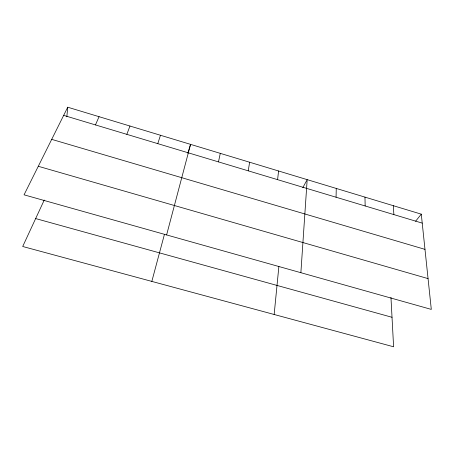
<?xml version="1.0" encoding="UTF-8"?>
<svg xmlns="http://www.w3.org/2000/svg" width="454" height="454" viewBox="0 0 454 454"><rect width="100%" height="100%" fill="white"/><g stroke="black" fill="none" stroke-linecap="round" stroke-linejoin="round"><path stroke-width="0.68" d="M336.068 197.229L336.261 188.438M300.877 272.706L307.176 179.642L302.795 187.706M66.846 116.792L67.737 107.212L421.284 214.157L431.3 309.401L24.051 194.823L67.737 107.212M274.148 314.486L278.875 266.532M277.593 179.653L278.58 170.993M248.23 170.829L249.621 162.231M218.476 161.891L220.286 153.356M166.607 234.934L190.572 144.366L187.843 153.174M151.829 281.406L164.444 234.338M157.788 143.651L160.466 135.264M126.836 134.35L129.963 126.036M95.465 124.924L99.057 116.684M44.242 200.066L22.7 246.488L393.601 346.788L390.956 297.381M415.603 221.246L421.284 214.157M35.656 218.567L392.023 317.289M38.284 166.283L428.065 278.614M51.705 139.367L424.989 249.371M63.668 115.367L422.226 223.118M393.306 205.696L393.879 214.6M364.965 197.121L365.164 205.968"/></g></svg>
